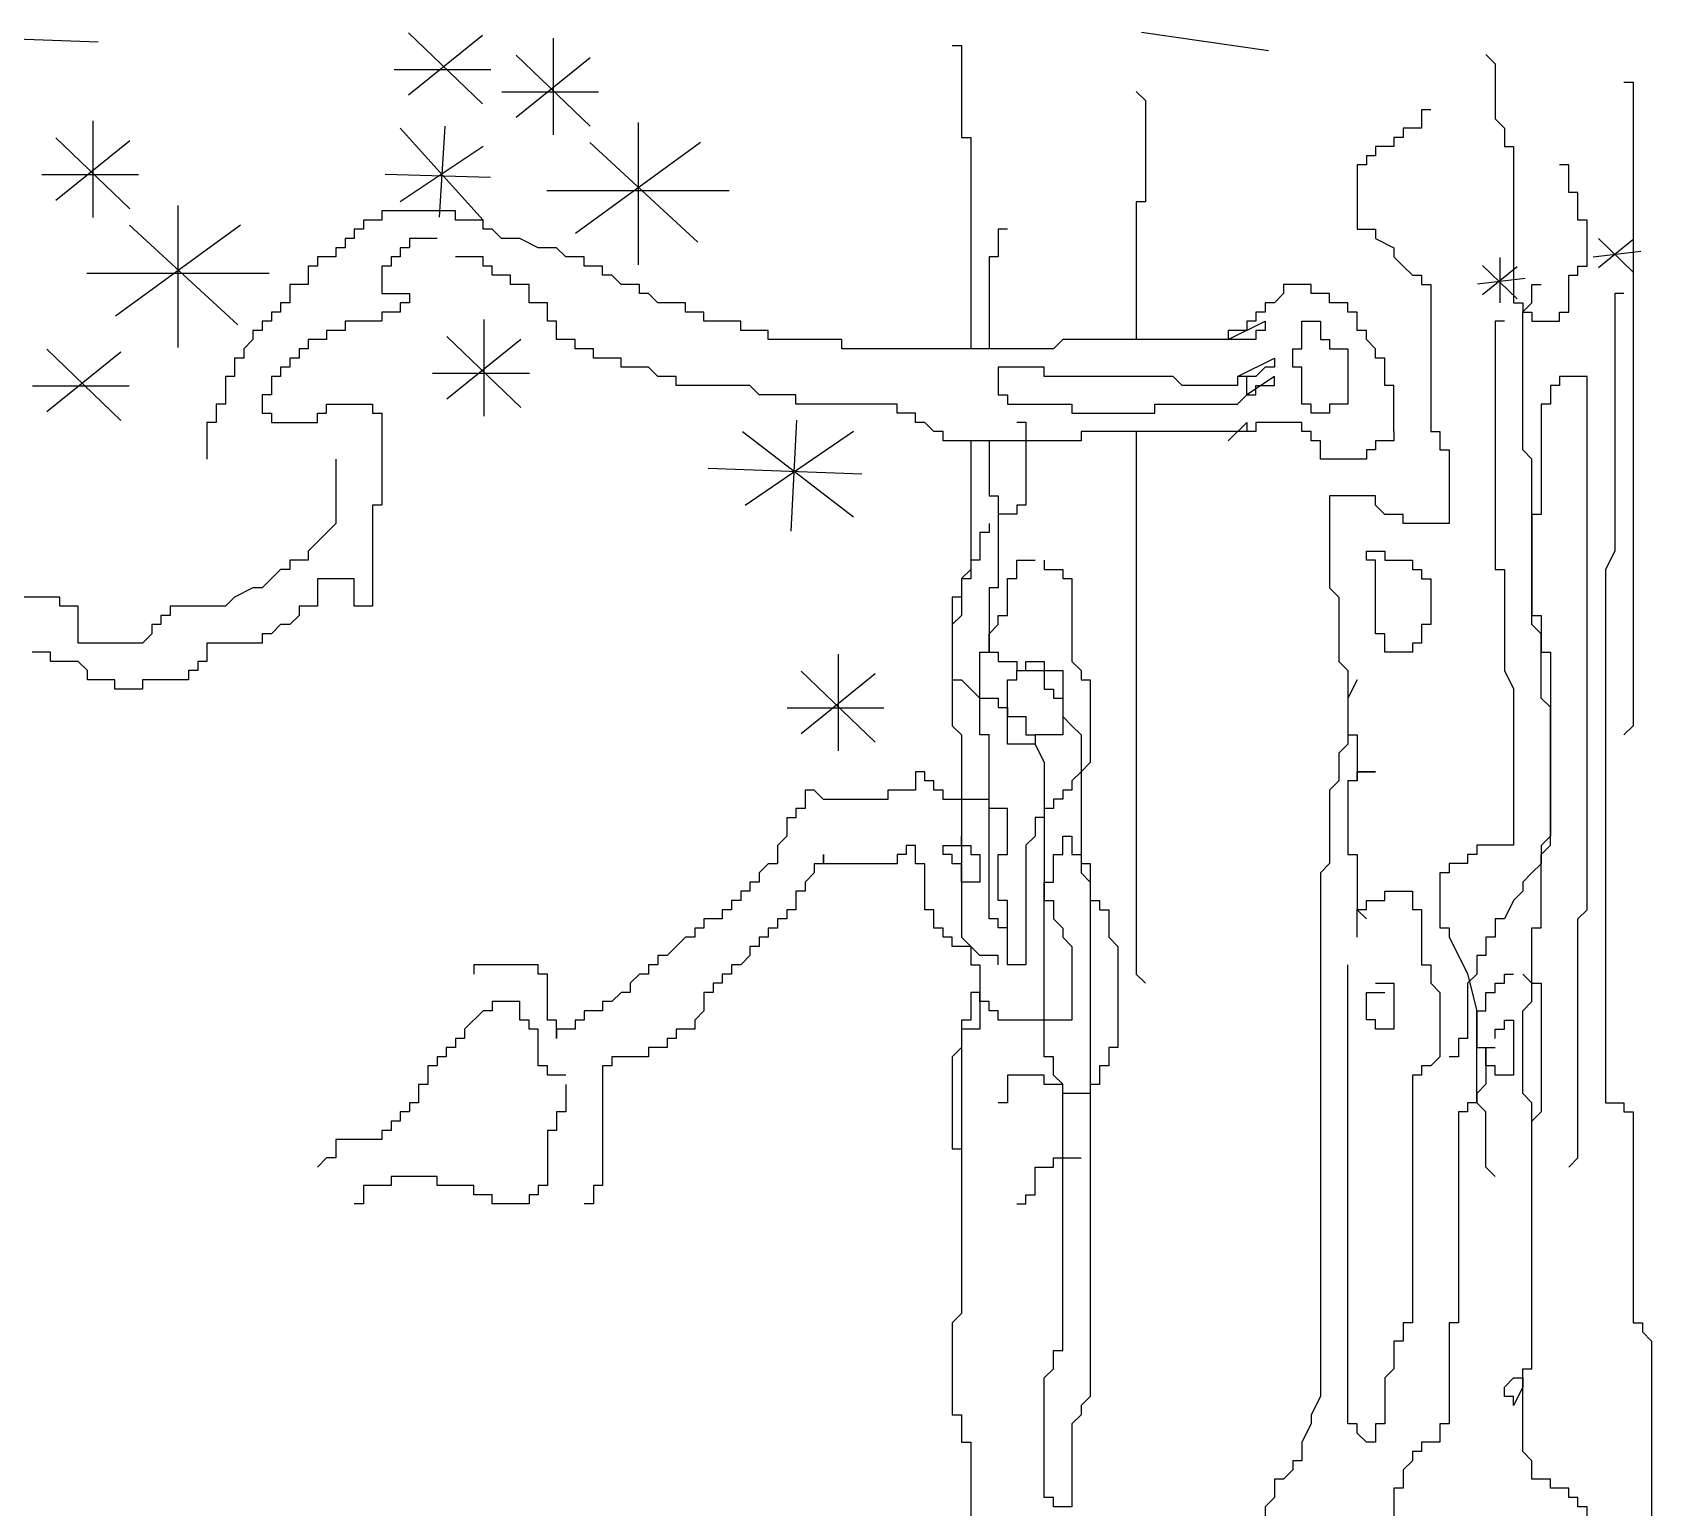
# Model space of a CAD drawing. Header units: millimetres. Extents: x 21129 to 2803301, y -510327 to 166837.
# Drawn here: x 317973 to 319543, y -122884 to -121454 of the extents above; entities that cross this region are included whole.
import ezdxf

# ---------------------------------------------------------------- set-up
doc = ezdxf.new("R2010")
doc.units = ezdxf.units.MM
doc.layers.add('....13_TNT_F_TREE', color=76, linetype='Continuous', transparency=0.5)

# ---------------------------------------------------------------- blocks, each defined once
blk = doc.blocks.new('md-cay12')
for p, q in [((-400.47, 3521.97), (-474.91, 3524.72)), ((-250.15, 3526.51), (-214.31, 3492.07)), ((-214.31, 3525.13), (-250.15, 3496.21)), ((-180.09, 3523.93), (-180.09, 3477.09)), ((166.58, 3517.77), (105.11, 3526.68)), ((-198.01, 3515.66), (-162.17, 3481.22)), ((13.38, 3520.36), (17.83, 3520.36)), ((17.83, 3520.36), (17.83, 3475.8)), ((271.97, 3515.9), (276.43, 3511.44)), ((-210.18, 3508.6), (-257.05, 3508.6)), ((-162.17, 3514.29), (-198.01, 3485.36)), ((276.43, 3511.44), (276.43, 3484.71)), ((338.85, 3502.53), (343.31, 3502.53)), ((343.31, 3502.53), (343.31, 3190.64)), ((-158.03, 3497.75), (-204.9, 3497.75)), ((102.55, 3498.08), (107.01, 3493.62)), ((107.01, 3493.62), (107.01, 3444.61)), ((-403.02, 3483.83), (-403.02, 3436.99)), ((245.22, 3489.17), (240.76, 3489.17)), ((240.76, 3489.17), (240.76, 3480.26)), ((276.43, 3484.71), (280.89, 3480.26)), ((-254.14, 3480.26), (-214.01, 3435.7)), ((-232.47, 3481.22), (-235.23, 3437.14)), ((-138.9, 3482.95), (-138.9, 3414.07)), ((240.76, 3480.26), (231.85, 3480.26)), ((231.85, 3480.26), (231.85, 3475.8)), ((280.89, 3480.26), (280.89, 3471.34)), ((-420.94, 3475.56), (-385.09, 3441.12)), ((-385.09, 3474.19), (-420.94, 3445.26)), ((-214.01, 3471.34), (-254.14, 3444.61)), ((-108.58, 3473.3), (-169.23, 3429.22)), ((-162.34, 3473.3), (-109.96, 3425.09)), ((17.83, 3475.8), (22.29, 3475.8)), ((22.29, 3475.8), (22.29, 3373.32)), ((218.47, 3471.34), (218.47, 3466.89)), ((227.39, 3471.34), (218.47, 3471.34)), ((227.39, 3475.8), (227.39, 3471.34)), ((231.85, 3475.8), (227.39, 3475.8)), ((280.89, 3471.34), (285.35, 3471.34)), ((285.35, 3471.34), (285.35, 3395.6)), ((214.01, 3462.43), (209.55, 3462.43)), ((209.55, 3462.43), (209.55, 3431.24)), ((218.47, 3466.89), (214.01, 3466.89)), ((214.01, 3466.89), (214.01, 3462.43)), ((312.1, 3462.43), (307.64, 3462.43)), ((312.1, 3449.07), (312.1, 3462.43)), ((-380.96, 3457.65), (-427.83, 3457.65)), ((-210.41, 3456.43), (-261.42, 3457.81)), ((-94.79, 3449.88), (-183.02, 3449.88)), ((102.55, 3444.61), (102.55, 3377.78)), ((107.01, 3444.61), (102.55, 3444.61)), ((316.56, 3449.07), (312.1, 3449.07)), ((316.56, 3435.7), (316.56, 3449.07)), ((-361.83, 3442.85), (-361.83, 3373.97)), ((-263.06, 3440.16), (-263.06, 3435.7)), ((-227.39, 3440.16), (-263.06, 3440.16)), ((-227.39, 3435.7), (-227.39, 3440.16)), ((-331.51, 3433.2), (-392.16, 3389.12)), ((-385.27, 3433.2), (-332.88, 3384.99)), ((-276.43, 3431.24), (-276.43, 3426.79)), ((-271.97, 3431.24), (-276.43, 3431.24)), ((-271.97, 3435.7), (-271.97, 3431.24)), ((-263.06, 3435.7), (-271.97, 3435.7)), ((-214.01, 3435.7), (-227.39, 3435.7)), ((-214.01, 3431.24), (-214.01, 3435.7)), ((-209.55, 3431.24), (-214.01, 3431.24)), ((-205.09, 3426.79), (-209.55, 3431.24)), ((35.67, 3431.24), (35.67, 3417.88)), ((40.13, 3431.24), (35.67, 3431.24)), ((209.55, 3431.24), (218.47, 3431.24)), ((218.47, 3431.24), (218.47, 3426.79)), ((321.02, 3435.7), (316.56, 3435.7)), ((321.02, 3413.42), (321.02, 3435.7)), ((-285.35, 3422.33), (-285.35, 3417.88)), ((-280.89, 3422.33), (-285.35, 3422.33)), ((-280.89, 3426.79), (-280.89, 3422.33)), ((-276.43, 3426.79), (-280.89, 3426.79)), ((-254.14, 3422.33), (-254.14, 3417.88)), ((-249.68, 3422.33), (-254.14, 3422.33)), ((-249.68, 3426.79), (-249.68, 3422.33)), ((-236.3, 3426.79), (-249.68, 3426.79)), ((-196.18, 3426.79), (-205.09, 3426.79)), ((-187.26, 3422.33), (-196.18, 3426.79)), ((-178.34, 3422.33), (-187.26, 3422.33)), ((-173.88, 3417.88), (-178.34, 3422.33)), ((218.47, 3426.79), (227.39, 3422.33)), ((227.39, 3422.33), (227.39, 3417.88)), ((326.42, 3426.81), (343.21, 3410.68)), ((343.21, 3426.17), (326.42, 3412.62)), ((-298.72, 3413.42), (-298.72, 3404.51)), ((-294.27, 3413.42), (-298.72, 3413.42)), ((-294.27, 3417.88), (-294.27, 3413.42)), ((-285.35, 3417.88), (-294.27, 3417.88)), ((-263.06, 3413.42), (-263.06, 3400.06)), ((-258.6, 3413.42), (-263.06, 3413.42)), ((-258.6, 3417.88), (-258.6, 3413.42)), ((-254.14, 3417.88), (-258.6, 3417.88)), ((-214.01, 3417.88), (-227.39, 3417.88)), ((-214.01, 3413.42), (-214.01, 3417.88)), ((-209.55, 3413.42), (-214.01, 3413.42)), ((-209.55, 3408.97), (-209.55, 3413.42)), ((-164.97, 3417.88), (-173.88, 3417.88)), ((-164.97, 3413.42), (-164.97, 3417.88)), ((-156.05, 3413.42), (-164.97, 3413.42)), ((-156.05, 3408.97), (-156.05, 3413.42)), ((31.21, 3417.88), (31.21, 3373.32)), ((35.67, 3417.88), (31.21, 3417.88)), ((227.39, 3417.88), (231.85, 3413.42)), ((231.85, 3413.42), (236.3, 3408.97)), ((270.36, 3413.7), (287.15, 3397.57)), ((287.15, 3413.06), (270.36, 3399.51)), ((278.76, 3417.57), (278.76, 3395.63)), ((316.56, 3408.97), (316.56, 3413.42)), ((316.56, 3413.42), (321.02, 3413.42)), ((346.99, 3420.53), (323.97, 3417.8)), ((-317.72, 3409.78), (-405.94, 3409.78)), ((-200.64, 3408.97), (-209.55, 3408.97)), ((-200.64, 3404.51), (-200.64, 3408.97)), ((-151.59, 3408.97), (-156.05, 3408.97)), ((-147.13, 3404.51), (-151.59, 3408.97)), ((236.3, 3408.97), (240.76, 3408.97)), ((240.76, 3408.97), (240.76, 3404.51)), ((290.93, 3407.42), (267.91, 3404.69)), ((312.1, 3391.14), (312.1, 3408.97)), ((312.1, 3408.97), (316.56, 3408.97)), ((-307.64, 3404.51), (-307.64, 3395.6)), ((-298.72, 3404.51), (-307.64, 3404.51)), ((-263.06, 3400.06), (-249.68, 3400.06)), ((-249.68, 3400.06), (-249.68, 3395.6)), ((-191.72, 3404.51), (-200.64, 3404.51)), ((-191.72, 3395.6), (-191.72, 3404.51)), ((-138.22, 3404.51), (-147.13, 3404.51)), ((-138.22, 3400.06), (-138.22, 3404.51)), ((-133.76, 3400.06), (-138.22, 3400.06)), ((-129.3, 3395.6), (-133.76, 3400.06)), ((173.88, 3400.06), (169.43, 3395.6)), ((173.88, 3404.51), (173.88, 3400.06)), ((187.26, 3404.51), (173.88, 3404.51)), ((187.26, 3400.06), (187.26, 3404.51)), ((196.18, 3400.06), (187.26, 3400.06)), ((196.18, 3395.6), (196.18, 3400.06)), ((240.76, 3404.51), (245.22, 3404.51)), ((245.22, 3404.51), (245.22, 3333.22)), ((294.27, 3404.56), (298.72, 3404.56)), ((294.27, 3395.65), (294.27, 3404.56)), ((338.85, 3400.1), (334.39, 3400.1)), ((334.39, 3400.1), (334.39, 3275.35)), ((-316.56, 3391.14), (-316.56, 3386.69)), ((-312.1, 3391.14), (-316.56, 3391.14)), ((-312.1, 3395.6), (-312.1, 3391.14)), ((-307.64, 3395.6), (-312.1, 3395.6)), ((-263.06, 3391.14), (-263.06, 3386.69)), ((-254.14, 3391.14), (-263.06, 3391.14)), ((-254.14, 3395.6), (-254.14, 3391.14)), ((-249.68, 3395.6), (-254.14, 3395.6)), ((-182.8, 3395.6), (-191.72, 3395.6)), ((-182.8, 3386.69), (-182.8, 3395.6)), ((-115.92, 3395.6), (-129.3, 3395.6)), ((-115.92, 3391.14), (-115.92, 3395.6)), ((-107.01, 3391.14), (-115.92, 3391.14)), ((-107.01, 3386.69), (-107.01, 3391.14)), ((160.51, 3391.14), (160.51, 3386.69)), ((164.97, 3391.14), (160.51, 3391.14)), ((164.97, 3395.6), (164.97, 3391.14)), ((169.43, 3395.6), (164.97, 3395.6)), ((205.09, 3395.6), (196.18, 3395.6)), ((205.09, 3391.14), (205.09, 3395.6)), ((209.55, 3391.14), (205.09, 3391.14)), ((209.55, 3382.23), (209.55, 3391.14)), ((285.35, 3395.6), (289.81, 3395.6)), ((289.81, 3391.19), (294.27, 3395.65)), ((289.81, 3395.6), (289.81, 3391.14)), ((289.81, 3324.36), (289.81, 3391.19)), ((289.81, 3391.14), (294.27, 3391.14)), ((294.27, 3391.14), (294.27, 3386.69)), ((307.64, 3386.69), (307.64, 3391.14)), ((307.64, 3391.14), (312.1, 3391.14)), ((-325.48, 3382.23), (-325.48, 3377.78)), ((-321.02, 3382.23), (-325.48, 3382.23)), ((-316.56, 3386.69), (-321.02, 3386.69)), ((-321.02, 3386.69), (-321.02, 3382.23)), ((-289.81, 3382.23), (-289.81, 3377.78)), ((-280.89, 3382.23), (-289.81, 3382.23)), ((-280.89, 3386.69), (-280.89, 3382.23)), ((-263.06, 3386.69), (-280.89, 3386.69)), ((-213.62, 3387.55), (-213.62, 3340.71)), ((-178.34, 3386.69), (-182.8, 3386.69)), ((-178.34, 3377.78), (-178.34, 3386.69)), ((-89.17, 3386.69), (-107.01, 3386.69)), ((-89.17, 3382.23), (-89.17, 3386.69)), ((-75.8, 3382.23), (-89.17, 3382.23)), ((-75.8, 3377.78), (-75.8, 3382.23)), ((147.13, 3377.78), (164.97, 3386.69)), ((147.13, 3382.23), (147.13, 3377.78)), ((156.05, 3382.23), (147.13, 3382.23)), ((156.05, 3386.69), (156.05, 3382.23)), ((160.51, 3386.69), (156.05, 3386.69)), ((160.51, 3382.23), (160.51, 3377.78)), ((164.97, 3382.23), (160.51, 3382.23)), ((164.97, 3386.69), (164.97, 3382.23)), ((182.8, 3377.78), (182.8, 3386.69)), ((182.8, 3386.69), (191.72, 3386.69)), ((191.72, 3386.69), (191.72, 3377.78)), ((214.01, 3382.23), (209.55, 3382.23)), ((214.01, 3377.78), (214.01, 3382.23)), ((280.89, 3386.74), (276.43, 3386.74)), ((276.43, 3386.74), (276.43, 3266.44)), ((294.27, 3386.69), (307.64, 3386.69)), ((-325.48, 3377.78), (-329.93, 3373.32)), ((-298.72, 3377.78), (-298.72, 3373.32)), ((-289.81, 3377.78), (-298.72, 3377.78)), ((-231.54, 3379.28), (-195.7, 3344.85)), ((-195.7, 3377.91), (-231.54, 3348.98)), ((-169.43, 3377.78), (-178.34, 3377.78)), ((-169.43, 3373.32), (-169.43, 3377.78)), ((-40.13, 3377.78), (-75.8, 3377.78)), ((-40.13, 3373.32), (-40.13, 3377.78)), ((66.88, 3377.78), (62.42, 3373.32)), ((160.51, 3377.78), (66.88, 3377.78)), ((182.8, 3373.32), (182.8, 3377.78)), ((191.72, 3377.78), (196.18, 3377.78)), ((196.18, 3377.78), (196.18, 3373.32)), ((218.47, 3373.32), (214.01, 3377.78)), ((-425.39, 3373.09), (-389.55, 3338.65)), ((-389.55, 3371.71), (-425.39, 3342.78)), ((-334.39, 3368.87), (-334.39, 3359.96)), ((-329.93, 3368.87), (-334.39, 3368.87)), ((-329.93, 3373.32), (-329.93, 3368.87)), ((-307.64, 3368.87), (-307.64, 3364.41)), ((-303.18, 3368.87), (-307.64, 3368.87)), ((-303.18, 3373.32), (-303.18, 3368.87)), ((-298.72, 3373.32), (-303.18, 3373.32)), ((-160.51, 3373.32), (-169.43, 3373.32)), ((-160.51, 3368.87), (-160.51, 3373.32)), ((-147.13, 3368.87), (-160.51, 3368.87)), ((-147.13, 3364.41), (-147.13, 3368.87)), ((62.42, 3373.32), (-40.13, 3373.32)), ((151.59, 3359.96), (169.43, 3368.87)), ((169.43, 3368.87), (169.43, 3364.41)), ((178.34, 3373.32), (182.8, 3373.32)), ((178.34, 3364.41), (178.34, 3373.32)), ((196.18, 3373.32), (205.09, 3373.32)), ((205.09, 3373.32), (205.09, 3346.59)), ((218.47, 3368.87), (218.47, 3373.32)), ((222.93, 3368.87), (218.47, 3368.87)), ((222.93, 3355.5), (222.93, 3368.87)), ((-334.39, 3359.96), (-338.85, 3359.96)), ((-338.85, 3359.96), (-338.85, 3346.59)), ((-316.56, 3359.96), (-316.56, 3351.04)), ((-312.1, 3359.96), (-316.56, 3359.96)), ((-312.1, 3364.41), (-312.1, 3359.96)), ((-307.64, 3364.41), (-312.1, 3364.41)), ((-191.57, 3361.38), (-238.44, 3361.38)), ((-133.76, 3364.41), (-147.13, 3364.41)), ((-129.3, 3359.96), (-133.76, 3364.41)), ((-120.38, 3359.96), (-129.3, 3359.96)), ((-120.38, 3355.5), (-120.38, 3359.96)), ((35.67, 3364.41), (35.67, 3351.04)), ((57.96, 3364.41), (35.67, 3364.41)), ((57.96, 3359.96), (57.96, 3364.41)), ((120.38, 3359.96), (57.96, 3359.96)), ((124.84, 3355.5), (120.38, 3359.96)), ((151.59, 3359.96), (151.59, 3355.5)), ((160.51, 3359.96), (151.59, 3359.96)), ((156.05, 3351.04), (156.05, 3359.96)), ((169.43, 3359.96), (156.05, 3351.04)), ((164.97, 3364.41), (160.51, 3359.96)), ((169.43, 3364.41), (164.97, 3364.41)), ((169.43, 3355.5), (169.43, 3359.96)), ((182.8, 3364.41), (178.34, 3364.41)), ((182.8, 3346.59), (182.8, 3364.41)), ((307.64, 3359.96), (307.64, 3355.5)), ((321.02, 3359.96), (307.64, 3359.96)), ((321.02, 3101.53), (321.02, 3359.96)), ((-385.42, 3355.18), (-432.29, 3355.18)), ((-316.56, 3351.04), (-321.02, 3351.04)), ((-321.02, 3351.04), (-321.02, 3342.13)), ((-84.71, 3355.5), (-120.38, 3355.5)), ((-80.25, 3351.04), (-84.71, 3355.5)), ((-62.42, 3351.04), (-80.25, 3351.04)), ((-62.42, 3346.59), (-62.42, 3351.04)), ((35.67, 3351.04), (40.13, 3351.04)), ((40.13, 3351.04), (40.13, 3346.59)), ((151.59, 3355.5), (124.84, 3355.5)), ((151.59, 3346.59), (156.05, 3351.04)), ((156.05, 3351.04), (160.51, 3351.04)), ((160.51, 3351.04), (160.51, 3355.5)), ((160.51, 3355.5), (169.43, 3355.5)), ((227.39, 3355.5), (222.93, 3355.5)), ((227.39, 3333.22), (227.39, 3355.5)), ((307.64, 3355.5), (303.18, 3355.5)), ((303.18, 3355.5), (303.18, 3346.59)), ((-343.31, 3346.59), (-343.31, 3337.68)), ((-338.85, 3346.59), (-343.31, 3346.59)), ((-289.81, 3342.13), (-289.81, 3346.59)), ((-289.81, 3346.59), (-267.51, 3346.59)), ((-267.51, 3346.59), (-267.51, 3342.13)), ((-13.38, 3346.59), (-62.42, 3346.59)), ((-13.38, 3342.13), (-13.38, 3346.59)), ((40.13, 3346.59), (71.34, 3346.59)), ((71.34, 3346.59), (71.34, 3342.13)), ((111.46, 3342.13), (111.46, 3346.59)), ((111.46, 3346.59), (151.59, 3346.59)), ((187.26, 3346.59), (182.8, 3346.59)), ((187.26, 3342.13), (187.26, 3346.59)), ((205.09, 3346.59), (196.18, 3346.59)), ((196.18, 3346.59), (196.18, 3342.13)), ((303.18, 3346.59), (298.72, 3346.59)), ((298.72, 3346.59), (298.72, 3293.12)), ((-343.31, 3337.68), (-347.77, 3337.68)), ((-347.77, 3337.68), (-347.77, 3319.86)), ((-321.02, 3342.13), (-316.56, 3342.13)), ((-316.56, 3342.13), (-316.56, 3337.68)), ((-316.56, 3337.68), (-294.27, 3337.68)), ((-294.27, 3337.68), (-294.27, 3342.13)), ((-294.27, 3342.13), (-289.81, 3342.13)), ((-267.51, 3342.13), (-263.06, 3342.13)), ((-263.06, 3342.13), (-263.06, 3297.58)), ((-62.12, 3338.73), (-64.88, 3285.01)), ((-4.46, 3342.13), (-13.38, 3342.13)), ((-4.46, 3337.68), (-4.46, 3342.13)), ((0, 3337.68), (-4.46, 3337.68)), ((4.46, 3333.22), (0, 3337.68)), ((44.59, 3337.72), (49.04, 3337.72)), ((49.04, 3337.72), (49.04, 3297.62)), ((71.34, 3342.13), (111.46, 3342.13)), ((147.13, 3328.77), (156.05, 3337.68)), ((156.05, 3337.68), (156.05, 3333.22)), ((160.51, 3337.68), (160.51, 3333.22)), ((182.8, 3337.68), (160.51, 3337.68)), ((182.8, 3333.22), (182.8, 3337.68)), ((196.18, 3342.13), (187.26, 3342.13)), ((-88.31, 3333.22), (-34.55, 3291.9)), ((-34.55, 3333.22), (-86.93, 3297.41)), ((8.92, 3333.22), (4.46, 3333.22)), ((8.92, 3328.77), (8.92, 3333.22)), ((75.8, 3328.77), (8.92, 3328.77)), ((22.29, 3328.77), (22.29, 3261.93)), ((31.21, 3328.77), (31.21, 3302.03)), ((156.05, 3333.22), (75.8, 3333.22)), ((75.8, 3333.22), (75.8, 3328.77)), ((102.55, 3333.22), (102.55, 3070.34)), ((151.59, 3333.22), (147.13, 3328.77)), ((160.51, 3333.22), (151.59, 3333.22)), ((187.26, 3333.22), (182.8, 3333.22)), ((187.26, 3328.77), (187.26, 3333.22)), ((191.72, 3328.77), (187.26, 3328.77)), ((191.72, 3319.86), (191.72, 3328.77)), ((218.47, 3328.77), (218.47, 3324.31)), ((227.39, 3328.77), (218.47, 3328.77)), ((227.39, 3333.22), (227.39, 3328.77)), ((245.22, 3333.22), (249.68, 3333.22)), ((249.68, 3333.22), (249.68, 3324.31)), ((-285.35, 3319.86), (-285.35, 3288.67)), ((214.01, 3319.86), (191.72, 3319.86)), ((214.01, 3324.31), (214.01, 3319.86)), ((218.47, 3324.31), (214.01, 3324.31)), ((249.68, 3324.31), (254.14, 3324.31)), ((254.14, 3324.31), (254.14, 3288.67)), ((294.27, 3319.9), (289.81, 3324.36)), ((294.27, 3239.7), (294.27, 3319.9)), ((-30.41, 3312.56), (-104.85, 3315.31)), ((-263.06, 3297.58), (-267.51, 3297.58)), ((-267.51, 3297.58), (-267.51, 3248.57)), ((31.21, 3302.03), (35.67, 3302.03)), ((35.67, 3302.03), (35.67, 3257.48)), ((44.59, 3297.62), (44.59, 3293.17)), ((49.04, 3297.62), (44.59, 3297.62)), ((218.47, 3302.03), (196.18, 3302.03)), ((196.18, 3302.03), (196.18, 3257.48)), ((218.47, 3297.58), (218.47, 3302.03)), ((222.93, 3293.12), (218.47, 3297.58)), ((-285.35, 3288.67), (-289.81, 3284.21)), ((31.21, 3288.71), (31.21, 3284.26)), ((35.67, 3293.17), (35.67, 3288.71)), ((44.59, 3293.17), (35.67, 3293.17)), ((231.85, 3293.12), (222.93, 3293.12)), ((231.85, 3288.67), (231.85, 3293.12)), ((254.14, 3288.67), (231.85, 3288.67)), ((298.72, 3293.12), (294.27, 3293.12)), ((294.27, 3293.12), (294.27, 3244.11)), ((-289.81, 3284.21), (-298.72, 3275.3)), ((31.21, 3284.26), (26.75, 3284.26)), ((26.75, 3284.26), (26.75, 3270.89)), ((-298.72, 3275.3), (-298.72, 3270.84)), ((214.01, 3275.3), (222.93, 3275.3)), ((214.01, 3270.84), (214.01, 3275.3)), ((222.93, 3275.3), (222.93, 3270.84)), ((334.39, 3275.35), (329.93, 3266.44)), ((-312.1, 3266.39), (-321.02, 3257.48)), ((-307.64, 3266.39), (-312.1, 3266.39)), ((-307.64, 3270.84), (-307.64, 3266.39)), ((-298.72, 3270.84), (-307.64, 3270.84)), ((22.29, 3266.44), (17.83, 3261.98)), ((22.29, 3270.89), (22.29, 3266.44)), ((26.75, 3270.89), (22.29, 3270.89)), ((44.59, 3261.98), (44.59, 3270.89)), ((44.59, 3270.89), (53.5, 3270.89)), ((57.96, 3270.89), (57.96, 3266.44)), ((57.96, 3266.44), (66.88, 3266.44)), ((66.88, 3266.44), (66.88, 3261.98)), ((218.47, 3270.84), (214.01, 3270.84)), ((218.47, 3235.2), (218.47, 3270.84)), ((222.93, 3270.84), (236.3, 3270.84)), ((236.3, 3270.84), (236.3, 3266.39)), ((236.3, 3266.39), (240.76, 3266.39)), ((240.76, 3266.39), (240.76, 3261.93)), ((276.43, 3266.44), (280.89, 3266.44)), ((280.89, 3266.44), (280.89, 3217.42)), ((329.93, 3266.44), (329.93, 3008.01)), ((-325.48, 3257.48), (-334.39, 3253.02)), ((-321.02, 3257.48), (-325.48, 3257.48)), ((-294.27, 3261.93), (-294.27, 3248.57)), ((-276.43, 3261.93), (-294.27, 3261.93)), ((-276.43, 3248.57), (-276.43, 3261.93)), ((17.83, 3261.98), (17.83, 3244.16)), ((17.83, 3261.93), (17.83, 3253.02)), ((22.29, 3261.93), (17.83, 3261.93)), ((31.21, 3257.48), (31.21, 3226.29)), ((35.67, 3257.48), (31.21, 3257.48)), ((40.13, 3261.98), (44.59, 3261.98)), ((40.13, 3244.16), (40.13, 3261.98)), ((66.88, 3261.98), (71.34, 3261.98)), ((71.34, 3261.98), (71.34, 3221.88)), ((196.18, 3257.48), (200.64, 3253.02)), ((240.76, 3261.93), (245.22, 3261.93)), ((245.22, 3261.93), (245.22, 3239.66)), ((-419.1, 3253.02), (-499.36, 3253.02)), ((-419.1, 3248.57), (-419.1, 3253.02)), ((-410.19, 3248.57), (-419.1, 3248.57)), ((-410.19, 3230.74), (-410.19, 3248.57)), ((-365.6, 3248.57), (-365.6, 3244.11)), ((-338.85, 3248.57), (-365.6, 3248.57)), ((-334.39, 3253.02), (-338.85, 3248.57)), ((-303.18, 3248.57), (-303.18, 3244.11)), ((-294.27, 3248.57), (-303.18, 3248.57)), ((-267.51, 3248.57), (-276.43, 3248.57)), ((13.38, 3253.02), (13.38, 3212.92)), ((17.83, 3253.02), (13.38, 3253.02)), ((200.64, 3253.02), (200.64, 3221.83)), ((-370.06, 3244.11), (-370.06, 3239.66)), ((-365.6, 3244.11), (-370.06, 3244.11)), ((-303.18, 3244.11), (-307.64, 3239.66)), ((17.83, 3244.16), (13.38, 3239.7)), ((35.67, 3239.7), (35.67, 3244.16)), ((35.67, 3244.16), (40.13, 3244.16)), ((294.27, 3244.11), (298.72, 3244.11)), ((298.72, 3244.11), (298.72, 3226.29)), ((-374.52, 3235.2), (-378.98, 3230.74)), ((-374.52, 3239.66), (-374.52, 3235.2)), ((-370.06, 3239.66), (-374.52, 3239.66)), ((-316.56, 3235.2), (-321.02, 3235.2)), ((-321.02, 3235.2), (-321.02, 3230.74)), ((-312.1, 3239.66), (-316.56, 3235.2)), ((-307.64, 3239.66), (-312.1, 3239.66)), ((13.38, 3239.7), (13.38, 3190.69)), ((31.21, 3235.25), (35.67, 3239.7)), ((31.21, 3226.34), (31.21, 3235.25)), ((222.93, 3235.2), (218.47, 3235.2)), ((222.93, 3226.29), (222.93, 3235.2)), ((245.22, 3239.66), (240.76, 3239.66)), ((240.76, 3239.66), (240.76, 3230.74)), ((298.72, 3235.25), (294.27, 3239.7)), ((298.72, 3204.06), (298.72, 3235.25)), ((-423.56, 3226.29), (-432.48, 3226.29)), ((-423.56, 3221.83), (-423.56, 3226.29)), ((-378.98, 3230.74), (-410.19, 3230.74)), ((-347.77, 3230.74), (-347.77, 3221.83)), ((-321.02, 3230.74), (-347.77, 3230.74)), ((-41.87, 3225.41), (-41.87, 3178.57)), ((26.75, 3186.24), (26.75, 3226.34)), ((26.75, 3226.34), (31.21, 3226.34)), ((31.21, 3226.29), (35.67, 3226.29)), ((35.67, 3226.29), (35.67, 3221.83)), ((236.3, 3226.29), (222.93, 3226.29)), ((240.76, 3230.74), (236.3, 3230.74)), ((236.3, 3230.74), (236.3, 3226.29)), ((298.72, 3226.29), (303.18, 3226.29)), ((303.18, 3226.29), (303.18, 3137.18)), ((-410.19, 3221.83), (-423.56, 3221.83)), ((-405.73, 3217.38), (-410.19, 3221.83)), ((-405.73, 3212.92), (-405.73, 3217.38)), ((-352.23, 3217.38), (-356.69, 3217.38)), ((-356.69, 3217.38), (-356.69, 3212.92)), ((-352.23, 3221.83), (-352.23, 3217.38)), ((-347.77, 3221.83), (-352.23, 3221.83)), ((-59.79, 3217.14), (-23.95, 3182.7)), ((35.67, 3221.83), (44.59, 3221.83)), ((44.59, 3221.83), (44.59, 3217.38)), ((44.59, 3212.97), (44.59, 3217.42)), ((44.59, 3217.38), (57.96, 3217.38)), ((49.04, 3217.42), (49.04, 3221.88)), ((49.04, 3221.88), (57.96, 3221.88)), ((57.96, 3221.88), (57.96, 3217.42)), ((57.96, 3217.42), (66.88, 3217.42)), ((57.96, 3217.38), (57.96, 3208.47)), ((66.88, 3217.42), (66.88, 3186.24)), ((71.34, 3221.88), (75.8, 3217.42)), ((75.8, 3217.42), (75.8, 3212.97)), ((200.64, 3221.83), (205.09, 3217.38)), ((205.09, 3217.38), (205.09, 3186.19)), ((280.89, 3217.42), (285.35, 3208.51)), ((-392.35, 3212.92), (-405.73, 3212.92)), ((-392.35, 3208.47), (-392.35, 3212.92)), ((-356.69, 3212.92), (-378.98, 3212.92)), ((-378.98, 3212.92), (-378.98, 3208.47)), ((-23.95, 3215.76), (-59.79, 3186.83)), ((13.38, 3212.92), (17.83, 3212.92)), ((17.83, 3212.92), (22.29, 3208.47)), ((40.13, 3212.97), (44.59, 3212.97)), ((40.13, 3181.78), (40.13, 3212.97)), ((75.8, 3212.97), (80.25, 3212.97)), ((80.25, 3212.97), (80.25, 3172.87)), ((209.55, 3212.97), (205.09, 3204.06)), ((-378.98, 3208.47), (-392.35, 3208.47)), ((22.29, 3208.47), (26.75, 3204.01)), ((26.75, 3204.01), (35.67, 3204.01)), ((35.67, 3204.01), (35.67, 3199.56)), ((57.96, 3208.47), (62.42, 3208.47)), ((62.42, 3208.47), (62.42, 3204.01)), ((62.42, 3204.01), (66.88, 3204.01)), ((66.88, 3204.01), (66.88, 3195.1)), ((205.09, 3204.06), (205.09, 3181.78)), ((285.35, 3208.51), (285.35, 3132.77)), ((303.18, 3199.6), (298.72, 3204.06)), ((-19.82, 3199.23), (-66.68, 3199.23)), ((35.67, 3199.56), (40.13, 3199.56)), ((40.13, 3199.56), (40.13, 3195.1)), ((40.13, 3195.1), (49.04, 3195.1)), ((49.04, 3195.1), (49.04, 3186.19)), ((66.88, 3195.1), (71.34, 3190.64)), ((303.18, 3132.77), (303.18, 3199.6)), ((13.38, 3190.69), (17.83, 3186.24)), ((17.83, 3186.24), (17.83, 3088.21)), ((31.21, 3186.24), (26.75, 3186.24)), ((31.21, 3097.12), (31.21, 3186.24)), ((49.04, 3186.19), (53.5, 3186.19)), ((53.5, 3186.24), (53.5, 3181.78)), ((66.88, 3186.24), (53.5, 3186.24)), ((53.5, 3186.19), (53.5, 3181.73)), ((71.34, 3190.64), (75.8, 3186.19)), ((75.8, 3186.19), (75.8, 3119.36)), ((205.09, 3186.19), (209.55, 3186.19)), ((209.55, 3186.19), (209.55, 3163.91)), ((343.31, 3190.64), (338.85, 3186.19)), ((53.5, 3181.78), (40.13, 3181.78)), ((53.5, 3181.73), (57.96, 3172.82)), ((205.09, 3181.78), (200.64, 3177.32)), ((57.96, 3172.82), (57.96, 3105.99)), ((80.25, 3172.87), (75.8, 3168.41)), ((200.64, 3177.32), (200.64, 3163.96)), ((-4.46, 3168.37), (-4.46, 3159.46)), ((0, 3168.37), (-4.46, 3168.37)), ((0, 3163.91), (0, 3168.37)), ((4.46, 3163.91), (0, 3163.91)), ((4.46, 3159.46), (4.46, 3163.91)), ((75.8, 3168.41), (71.34, 3163.96)), ((71.34, 3163.96), (71.34, 3159.5)), ((200.64, 3163.96), (196.18, 3159.5)), ((209.55, 3163.91), (205.09, 3163.91)), ((205.09, 3163.91), (205.09, 3128.27)), ((209.55, 3168.37), (209.55, 3163.91)), ((218.47, 3168.37), (209.55, 3168.37)), ((209.55, 3168.37), (218.47, 3168.37)), ((209.55, 3163.91), (209.55, 3168.37)), ((-57.96, 3159.46), (-57.96, 3150.54)), ((-53.5, 3159.46), (-57.96, 3159.46)), ((-49.04, 3155), (-53.5, 3159.46)), ((-17.83, 3155), (-49.04, 3155)), ((-17.83, 3159.46), (-17.83, 3155)), ((-4.46, 3159.46), (-17.83, 3159.46)), ((8.92, 3159.46), (4.46, 3159.46)), ((8.92, 3155), (8.92, 3159.46)), ((31.21, 3155), (8.92, 3155)), ((31.21, 3150.54), (31.21, 3155)), ((62.42, 3155.05), (62.42, 3150.59)), ((66.88, 3155.05), (62.42, 3155.05)), ((66.88, 3159.5), (66.88, 3155.05)), ((71.34, 3159.5), (66.88, 3159.5)), ((196.18, 3159.5), (196.18, 3123.86)), ((-62.42, 3150.54), (-62.42, 3146.09)), ((-57.96, 3150.54), (-62.42, 3150.54)), ((40.13, 3150.54), (31.21, 3150.54)), ((40.13, 3128.27), (40.13, 3150.54)), ((57.96, 3150.59), (57.96, 3146.14)), ((62.42, 3150.59), (57.96, 3150.59)), ((-62.42, 3146.09), (-66.88, 3146.09)), ((-66.88, 3146.09), (-66.88, 3137.18)), ((57.96, 3146.14), (53.5, 3146.14)), ((53.5, 3146.14), (53.5, 3137.22)), ((-66.88, 3137.18), (-71.34, 3132.72)), ((-71.34, 3132.72), (-71.34, 3123.81)), ((-8.92, 3132.72), (-8.92, 3128.27)), ((-4.46, 3132.72), (-8.92, 3132.72)), ((-4.46, 3123.81), (-4.46, 3132.72)), ((8.92, 3132.72), (17.83, 3132.72)), ((8.92, 3128.27), (8.92, 3132.72)), ((17.83, 3132.72), (17.83, 3137.18)), ((17.83, 3137.18), (17.83, 3132.72)), ((17.83, 3132.72), (22.29, 3132.72)), ((22.29, 3132.72), (22.29, 3128.27)), ((53.5, 3137.22), (49.04, 3132.77)), ((49.04, 3132.77), (49.04, 3074.85)), ((66.88, 3128.31), (66.88, 3137.22)), ((66.88, 3137.22), (71.34, 3137.22)), ((71.34, 3137.22), (71.34, 3128.31)), ((267.51, 3132.77), (267.51, 3128.31)), ((285.35, 3132.77), (267.51, 3132.77)), ((303.18, 3137.18), (298.72, 3132.72)), ((298.72, 3128.31), (303.18, 3132.77)), ((298.72, 3132.72), (298.72, 3123.81)), ((-75.8, 3123.81), (-80.25, 3119.36)), ((-71.34, 3123.81), (-75.8, 3123.81)), ((-49.04, 3123.81), (-53.5, 3123.81)), ((-53.5, 3123.81), (-53.5, 3119.36)), ((-49.04, 3128.27), (-49.04, 3123.81)), ((-49.04, 3123.81), (-49.04, 3128.27)), ((-13.38, 3123.81), (-49.04, 3123.81)), ((-13.38, 3128.27), (-13.38, 3123.81)), ((-8.92, 3128.27), (-13.38, 3128.27)), ((0, 3123.81), (-4.46, 3123.81)), ((0, 3101.53), (0, 3123.81)), ((13.38, 3128.27), (8.92, 3128.27)), ((13.38, 3123.81), (13.38, 3128.27)), ((17.83, 3123.81), (13.38, 3123.81)), ((17.83, 3114.9), (17.83, 3123.81)), ((22.29, 3128.27), (26.75, 3128.27)), ((26.75, 3128.27), (26.75, 3114.9)), ((35.67, 3105.99), (35.67, 3128.27)), ((35.67, 3128.27), (40.13, 3128.27)), ((62.42, 3128.31), (66.88, 3128.31)), ((62.42, 3114.95), (62.42, 3128.31)), ((71.34, 3128.31), (75.8, 3128.31)), ((75.8, 3128.31), (75.8, 3123.86)), ((75.8, 3123.86), (80.25, 3123.86)), ((80.25, 3123.86), (80.25, 2865.7)), ((196.18, 3123.86), (191.72, 3119.4)), ((205.09, 3128.27), (209.55, 3128.27)), ((209.55, 3128.27), (209.55, 3101.53)), ((254.14, 3123.86), (254.14, 3119.4)), ((263.06, 3123.86), (254.14, 3123.86)), ((263.06, 3128.31), (263.06, 3123.86)), ((267.51, 3128.31), (263.06, 3128.31)), ((298.72, 3123.81), (294.27, 3119.36)), ((298.72, 3092.67), (298.72, 3128.31)), ((-80.25, 3119.36), (-80.25, 3114.9)), ((-53.5, 3119.36), (-57.96, 3114.9)), ((57.96, 3030.29), (57.96, 3114.95)), ((57.96, 3114.95), (62.42, 3114.95)), ((75.8, 3119.36), (80.25, 3114.9)), ((191.72, 3119.4), (191.72, 2865.7)), ((249.68, 3119.4), (249.68, 3092.67)), ((254.14, 3119.4), (249.68, 3119.4)), ((294.27, 3119.36), (289.81, 3114.9)), ((-84.71, 3110.44), (-89.17, 3110.44)), ((-89.17, 3110.44), (-89.17, 3105.99)), ((-84.71, 3114.9), (-84.71, 3110.44)), ((-80.25, 3114.9), (-84.71, 3114.9)), ((-57.96, 3110.44), (-62.42, 3110.44)), ((-62.42, 3110.44), (-62.42, 3101.53)), ((-57.96, 3114.9), (-57.96, 3110.44)), ((26.75, 3114.9), (17.83, 3114.9)), ((80.25, 3114.9), (80.25, 3105.99)), ((222.93, 3106.04), (222.93, 3110.49)), ((222.93, 3110.49), (236.3, 3110.49)), ((236.3, 3110.49), (236.3, 3101.58)), ((289.81, 3110.44), (285.35, 3105.99)), ((289.81, 3114.9), (289.81, 3110.44)), ((-98.09, 3101.53), (-98.09, 3097.08)), ((-93.63, 3101.53), (-98.09, 3101.53)), ((-89.17, 3105.99), (-93.63, 3105.99)), ((-93.63, 3105.99), (-93.63, 3101.53)), ((-66.88, 3101.53), (-66.88, 3097.08)), ((-62.42, 3101.53), (-66.88, 3101.53)), ((4.46, 3101.53), (0, 3101.53)), ((4.46, 3092.62), (4.46, 3101.53)), ((40.13, 3105.99), (35.67, 3105.99)), ((40.13, 3079.26), (40.13, 3105.99)), ((57.96, 3105.99), (62.42, 3105.99)), ((62.42, 3105.99), (62.42, 3097.08)), ((80.25, 3105.99), (84.71, 3105.99)), ((84.71, 3105.99), (84.71, 3101.53)), ((84.71, 3101.53), (89.17, 3101.53)), ((89.17, 3101.53), (89.17, 3088.17)), ((209.55, 3088.21), (209.55, 3101.58)), ((209.55, 3101.58), (214.01, 3101.58)), ((209.55, 3101.53), (214.01, 3097.08)), ((214.01, 3106.04), (222.93, 3106.04)), ((214.01, 3101.58), (214.01, 3106.04)), ((236.3, 3101.58), (240.76, 3101.58)), ((240.76, 3101.58), (240.76, 3074.85)), ((285.35, 3105.99), (280.89, 3097.08)), ((316.56, 3097.08), (321.02, 3101.53)), ((-111.46, 3092.62), (-111.46, 3088.17)), ((-107.01, 3092.62), (-111.46, 3092.62)), ((-107.01, 3097.08), (-107.01, 3092.62)), ((-98.09, 3097.08), (-107.01, 3097.08)), ((-71.34, 3092.62), (-75.8, 3092.62)), ((-75.8, 3092.62), (-75.8, 3088.17)), ((-71.34, 3097.08), (-71.34, 3092.62)), ((-66.88, 3097.08), (-71.34, 3097.08)), ((8.92, 3092.62), (4.46, 3092.62)), ((8.92, 3088.17), (8.92, 3092.62)), ((35.67, 3097.12), (31.21, 3097.12)), ((35.67, 3092.67), (35.67, 3097.12)), ((40.13, 3092.67), (35.67, 3092.67)), ((40.13, 3074.85), (40.13, 3092.67)), ((62.42, 3097.08), (66.88, 3092.62)), ((66.88, 3092.62), (66.88, 3088.17)), ((249.68, 3092.67), (254.14, 3092.67)), ((254.14, 3092.67), (254.14, 3088.21)), ((276.43, 3097.08), (276.43, 3088.17)), ((280.89, 3097.08), (276.43, 3097.08)), ((294.27, 3092.67), (298.72, 3092.67)), ((294.27, 3057.02), (294.27, 3092.67)), ((316.56, 2981.23), (316.56, 3097.08)), ((-120.38, 3083.71), (-124.84, 3079.26)), ((-115.92, 3088.17), (-120.38, 3083.71)), ((-111.46, 3088.17), (-115.92, 3088.17)), ((-84.71, 3083.71), (-84.71, 3079.26)), ((-80.25, 3083.71), (-84.71, 3083.71)), ((-80.25, 3088.17), (-80.25, 3083.71)), ((-75.8, 3088.17), (-80.25, 3088.17)), ((13.38, 3088.17), (8.92, 3088.17)), ((13.38, 3083.71), (13.38, 3088.17)), ((22.29, 3083.71), (13.38, 3083.71)), ((17.83, 3088.21), (22.29, 3083.76)), ((22.29, 3083.76), (22.29, 3074.85)), ((26.75, 3079.26), (22.29, 3083.71)), ((66.88, 3088.17), (71.34, 3083.71)), ((71.34, 3083.71), (71.34, 3048.07)), ((89.17, 3088.17), (93.63, 3083.71)), ((93.63, 3083.71), (93.63, 3034.7)), ((254.14, 3088.21), (258.6, 3079.3)), ((271.97, 3088.17), (271.97, 3079.26)), ((276.43, 3088.17), (271.97, 3088.17)), ((-129.3, 3079.26), (-129.3, 3074.8)), ((-124.84, 3079.26), (-129.3, 3079.26)), ((-84.71, 3079.26), (-89.17, 3074.8)), ((35.67, 3079.26), (26.75, 3079.26)), ((35.67, 3074.8), (35.67, 3079.26)), ((258.6, 3079.3), (263.06, 3070.39)), ((271.97, 3079.26), (267.51, 3079.26)), ((267.51, 3079.26), (267.51, 3070.34)), ((-218.47, 3074.8), (-218.47, 3070.34)), ((-187.26, 3074.8), (-218.47, 3074.8)), ((-187.26, 3070.34), (-187.26, 3074.8)), ((-182.8, 3070.34), (-187.26, 3070.34)), ((-182.8, 3048.07), (-182.8, 3070.34)), ((-138.22, 3070.34), (-142.67, 3065.89)), ((-133.76, 3070.34), (-138.22, 3070.34)), ((-129.3, 3074.8), (-133.76, 3074.8)), ((-133.76, 3074.8), (-133.76, 3070.34)), ((-98.09, 3070.34), (-98.09, 3065.89)), ((-93.63, 3070.34), (-98.09, 3070.34)), ((-89.17, 3074.8), (-93.63, 3074.8)), ((-93.63, 3074.8), (-93.63, 3070.34)), ((22.29, 3074.85), (26.75, 3074.85)), ((26.75, 3074.85), (26.75, 3043.66)), ((49.04, 3074.85), (40.13, 3074.85)), ((102.55, 3070.34), (107.01, 3065.89)), ((205.09, 2852.33), (205.09, 3074.85)), ((240.76, 3074.85), (245.22, 3074.85)), ((245.22, 3074.85), (245.22, 3065.94)), ((263.06, 3070.39), (267.51, 3052.57)), ((267.51, 3070.34), (263.06, 3065.89)), ((280.89, 3065.89), (280.89, 3070.34)), ((280.89, 3070.34), (285.35, 3070.34)), ((289.81, 3070.34), (294.27, 3065.89)), ((-147.13, 3061.43), (-151.59, 3056.98)), ((-142.67, 3061.43), (-147.13, 3061.43)), ((-142.67, 3065.89), (-142.67, 3061.43)), ((-107.01, 3061.43), (-107.01, 3052.52)), ((-102.55, 3061.43), (-107.01, 3061.43)), ((-98.09, 3065.89), (-102.55, 3065.89)), ((-102.55, 3065.89), (-102.55, 3061.43)), ((26.75, 3061.43), (22.29, 3061.43)), ((22.29, 3061.43), (22.29, 3048.07)), ((26.75, 3056.98), (26.75, 3061.43)), ((214.01, 3061.48), (222.93, 3061.48)), ((214.01, 3048.11), (214.01, 3061.48)), ((218.47, 3065.94), (227.39, 3065.94)), ((227.39, 3065.94), (227.39, 3043.66)), ((245.22, 3065.94), (249.68, 3061.48)), ((249.68, 3061.48), (249.68, 3030.29)), ((263.06, 3065.89), (263.06, 3039.16)), ((271.97, 3052.52), (271.97, 3061.43)), ((271.97, 3061.43), (276.43, 3061.43)), ((276.43, 3065.89), (280.89, 3065.89)), ((276.43, 3061.43), (276.43, 3065.89)), ((294.27, 3065.89), (298.72, 3065.89)), ((298.72, 3065.89), (298.72, 3003.51)), ((-214.01, 3052.52), (-222.93, 3043.61)), ((-209.55, 3052.52), (-214.01, 3052.52)), ((-209.55, 3056.98), (-209.55, 3052.52)), ((-196.18, 3056.98), (-209.55, 3056.98)), ((-196.18, 3048.07), (-196.18, 3056.98)), ((-164.97, 3052.52), (-164.97, 3048.07)), ((-156.05, 3052.52), (-164.97, 3052.52)), ((-156.05, 3056.98), (-156.05, 3052.52)), ((-151.59, 3056.98), (-156.05, 3056.98)), ((-107.01, 3052.52), (-111.46, 3048.07)), ((31.21, 3056.98), (26.75, 3056.98)), ((31.21, 3052.52), (31.21, 3056.98)), ((35.67, 3052.52), (31.21, 3052.52)), ((35.67, 3048.07), (35.67, 3052.52)), ((267.51, 3052.57), (267.51, 3034.75)), ((267.51, 3007.97), (267.51, 3052.52)), ((267.51, 3052.52), (271.97, 3052.52)), ((289.81, 3052.57), (294.27, 3057.02)), ((289.81, 3012.47), (289.81, 3052.57)), ((-191.72, 3048.07), (-196.18, 3048.07)), ((-191.72, 3043.61), (-191.72, 3048.07)), ((-178.34, 3048.07), (-182.8, 3048.07)), ((-178.34, 3039.16), (-178.34, 3048.07)), ((-169.43, 3048.07), (-169.43, 3043.61)), ((-164.97, 3048.07), (-169.43, 3048.07)), ((-111.46, 3048.07), (-111.46, 3043.61)), ((17.83, 3048.07), (17.83, 3034.7)), ((22.29, 3048.07), (17.83, 3048.07)), ((71.34, 3048.07), (35.67, 3048.07)), ((218.47, 3048.11), (214.01, 3048.11)), ((218.47, 3043.66), (218.47, 3048.11)), ((280.89, 3048.07), (285.35, 3048.07)), ((280.89, 3043.61), (280.89, 3048.07)), ((285.35, 3048.07), (285.35, 3021.33)), ((-222.93, 3039.16), (-227.39, 3039.16)), ((-227.39, 3039.16), (-227.39, 3034.7)), ((-222.93, 3043.61), (-222.93, 3039.16)), ((-187.26, 3043.61), (-191.72, 3043.61)), ((-187.26, 3025.79), (-187.26, 3043.61)), ((-178.34, 3043.61), (-178.34, 3039.16)), ((-169.43, 3043.61), (-178.34, 3043.61)), ((-124.84, 3039.16), (-124.84, 3034.7)), ((-120.38, 3039.16), (-124.84, 3039.16)), ((-120.38, 3043.61), (-120.38, 3039.16)), ((-111.46, 3043.61), (-120.38, 3043.61)), ((17.83, 3043.66), (17.83, 2905.8)), ((26.75, 3043.66), (17.83, 3043.66)), ((227.39, 3043.66), (218.47, 3043.66)), ((263.06, 3039.16), (258.6, 3039.16)), ((258.6, 3039.16), (258.6, 3030.24)), ((276.43, 3043.61), (280.89, 3043.61)), ((276.43, 3039.16), (276.43, 3043.61)), ((-236.3, 3030.24), (-236.3, 3025.79)), ((-231.85, 3030.24), (-236.3, 3030.24)), ((-231.85, 3034.7), (-231.85, 3030.24)), ((-227.39, 3034.7), (-231.85, 3034.7)), ((-151.59, 3030.24), (-151.59, 3025.79)), ((-133.76, 3030.24), (-151.59, 3030.24)), ((-133.76, 3034.7), (-133.76, 3030.24)), ((-124.84, 3034.7), (-133.76, 3034.7)), ((17.83, 3034.7), (13.38, 3030.24)), ((13.38, 3030.24), (13.38, 2985.69)), ((62.42, 3030.29), (57.96, 3030.29)), ((62.42, 3021.38), (62.42, 3030.29)), ((89.17, 3034.7), (89.17, 3025.79)), ((93.63, 3034.7), (89.17, 3034.7)), ((249.68, 3030.29), (245.22, 3025.84)), ((258.6, 3030.24), (254.14, 3030.24)), ((267.51, 3034.75), (271.97, 3034.75)), ((271.97, 3034.75), (271.97, 3016.92)), ((271.97, 3025.79), (271.97, 3034.7)), ((271.97, 3034.7), (276.43, 3034.7)), ((-240.76, 3025.79), (-240.76, 3016.88)), ((-236.3, 3025.79), (-240.76, 3025.79)), ((-182.8, 3025.79), (-187.26, 3025.79)), ((-182.8, 3021.33), (-182.8, 3025.79)), ((-173.88, 3021.33), (-182.8, 3021.33)), ((-151.59, 3025.79), (-156.05, 3025.79)), ((-156.05, 3025.79), (-156.05, 2967.87)), ((40.13, 3021.33), (40.13, 3007.97)), ((57.96, 3021.33), (40.13, 3021.33)), ((57.96, 3016.88), (57.96, 3021.33)), ((66.88, 3016.92), (62.42, 3021.38)), ((89.17, 3025.79), (84.71, 3025.79)), ((84.71, 3025.79), (84.71, 3016.88)), ((240.76, 3021.38), (236.3, 3021.38)), ((236.3, 3021.38), (236.3, 2901.34)), ((245.22, 3025.84), (240.76, 3025.84)), ((240.76, 3025.84), (240.76, 3021.38)), ((276.43, 3025.79), (271.97, 3025.79)), ((276.43, 3021.33), (276.43, 3025.79)), ((285.35, 3021.33), (276.43, 3021.33)), ((-245.22, 3016.88), (-245.22, 3007.97)), ((-240.76, 3016.88), (-245.22, 3016.88)), ((-173.88, 3016.88), (-173.88, 3003.51)), ((66.88, 3016.88), (57.96, 3016.88)), ((66.88, 2887.98), (66.88, 3016.92)), ((66.88, 3012.42), (66.88, 3016.88)), ((84.71, 3016.88), (80.25, 3016.88)), ((80.25, 3016.88), (80.25, 3012.42)), ((271.97, 3016.92), (267.51, 3012.47)), ((-245.22, 3007.97), (-249.68, 3007.97)), ((-249.68, 3007.97), (-249.68, 3003.51)), ((40.13, 3007.97), (35.67, 3007.97)), ((80.25, 3012.42), (66.88, 3012.42)), ((263.06, 3008.01), (263.06, 3003.56)), ((267.51, 3008.01), (263.06, 3008.01)), ((267.51, 3012.47), (267.51, 3008.01)), ((271.97, 3003.51), (267.51, 3007.97)), ((294.27, 3008.01), (289.81, 3012.47)), ((294.27, 2879.07), (294.27, 3008.01)), ((329.93, 3008.01), (338.85, 3008.01)), ((338.85, 3008.01), (338.85, 3003.56)), ((-258.6, 2999.06), (-258.6, 2994.6)), ((-254.14, 2999.06), (-258.6, 2999.06)), ((-249.68, 3003.51), (-254.14, 3003.51)), ((-254.14, 3003.51), (-254.14, 2999.06)), ((-173.88, 3003.51), (-178.34, 3003.51)), ((-178.34, 3003.51), (-178.34, 2994.6)), ((263.06, 3003.56), (258.6, 3003.56)), ((258.6, 3003.56), (258.6, 2901.34)), ((271.97, 2976.78), (271.97, 3003.51)), ((298.72, 3003.51), (294.27, 2999.06)), ((338.85, 3003.56), (343.31, 3003.56)), ((343.31, 3003.56), (343.31, 2901.34)), ((-285.35, 2990.14), (-285.35, 2981.23)), ((-263.06, 2990.14), (-285.35, 2990.14)), ((-258.6, 2994.6), (-263.06, 2994.6)), ((-263.06, 2994.6), (-263.06, 2990.14)), ((-178.34, 2994.6), (-182.8, 2994.6)), ((-182.8, 2994.6), (-182.8, 2967.87)), ((13.38, 2985.69), (17.83, 2985.69)), ((-289.81, 2981.23), (-294.27, 2976.78)), ((-285.35, 2981.23), (-289.81, 2981.23)), ((53.5, 2963.41), (53.5, 2976.78)), ((53.5, 2976.78), (62.42, 2976.78)), ((62.42, 2976.78), (62.42, 2981.23)), ((62.42, 2981.23), (75.8, 2981.23)), ((276.43, 2972.32), (271.97, 2976.78)), ((312.1, 2976.78), (316.56, 2981.23)), ((-271.97, 2967.87), (-271.97, 2958.96)), ((-258.6, 2967.87), (-271.97, 2967.87)), ((-258.6, 2972.32), (-258.6, 2967.87)), ((-236.3, 2972.32), (-258.6, 2972.32)), ((-236.3, 2967.87), (-236.3, 2972.32)), ((-218.47, 2967.87), (-236.3, 2967.87)), ((-218.47, 2963.41), (-218.47, 2967.87)), ((-187.26, 2967.87), (-187.26, 2963.41)), ((-182.8, 2967.87), (-187.26, 2967.87)), ((-160.51, 2967.87), (-160.51, 2958.96)), ((-156.05, 2967.87), (-160.51, 2967.87)), ((-271.97, 2958.96), (-276.43, 2958.96)), ((-209.55, 2963.41), (-218.47, 2963.41)), ((-209.55, 2958.96), (-209.55, 2963.41)), ((-191.72, 2958.96), (-209.55, 2958.96)), ((-191.72, 2963.41), (-191.72, 2958.96)), ((-187.26, 2963.41), (-191.72, 2963.41)), ((-160.51, 2958.96), (-164.97, 2958.96)), ((44.59, 2958.96), (49.04, 2958.96)), ((49.04, 2963.41), (53.5, 2963.41)), ((49.04, 2958.96), (49.04, 2963.41)), ((17.83, 2905.8), (13.38, 2901.34)), ((13.38, 2901.34), (13.38, 2856.79)), ((231.85, 2901.34), (231.85, 2892.43)), ((236.3, 2901.34), (231.85, 2901.34)), ((258.6, 2901.34), (254.14, 2901.34)), ((254.14, 2901.34), (254.14, 2852.33)), ((343.31, 2901.34), (347.77, 2901.34)), ((347.77, 2901.34), (347.77, 2896.89)), ((347.77, 2896.89), (352.23, 2892.43)), ((62.42, 2879.07), (62.42, 2887.98)), ((62.42, 2887.98), (66.88, 2887.98)), ((227.39, 2892.43), (227.39, 2879.07)), ((231.85, 2892.43), (227.39, 2892.43)), ((352.23, 2892.43), (352.23, 2785.5)), ((57.96, 2874.61), (62.42, 2879.07)), ((57.96, 2816.69), (57.96, 2874.61)), ((227.39, 2879.07), (222.93, 2874.61)), ((222.93, 2874.61), (222.93, 2852.33)), ((280.89, 2870.15), (285.35, 2874.61)), ((285.35, 2874.61), (289.81, 2874.61)), ((289.81, 2874.61), (289.81, 2879.07)), ((289.81, 2879.07), (294.27, 2879.07)), ((289.81, 2874.61), (289.81, 2870.15)), ((289.81, 2838.97), (289.81, 2874.61)), ((80.25, 2865.7), (75.8, 2861.24)), ((191.72, 2865.7), (187.26, 2856.79)), ((280.89, 2865.7), (280.89, 2870.15)), ((285.35, 2865.7), (280.89, 2865.7)), ((289.81, 2870.15), (285.35, 2861.24)), ((285.35, 2861.24), (285.35, 2865.7)), ((13.38, 2856.79), (17.83, 2856.79)), ((17.83, 2856.79), (17.83, 2843.42)), ((75.8, 2856.79), (71.34, 2852.33)), ((75.8, 2861.24), (75.8, 2856.79)), ((187.26, 2856.79), (187.26, 2852.33)), ((71.34, 2852.33), (71.34, 2812.23)), ((187.26, 2852.33), (182.8, 2843.42)), ((209.55, 2852.33), (205.09, 2852.33)), ((209.55, 2847.88), (209.55, 2852.33)), ((222.93, 2852.33), (218.47, 2852.33)), ((218.47, 2852.33), (218.47, 2843.42)), ((254.14, 2852.33), (249.68, 2852.33)), ((249.68, 2852.33), (249.68, 2843.42)), ((17.83, 2843.42), (22.29, 2843.42)), ((22.29, 2843.42), (22.29, 2521.45)), ((182.8, 2843.42), (182.8, 2834.51)), ((214.01, 2843.42), (209.55, 2847.88)), ((218.47, 2843.42), (214.01, 2843.42)), ((249.68, 2843.42), (240.76, 2843.42)), ((240.76, 2843.42), (240.76, 2838.97)), ((182.8, 2834.51), (178.34, 2834.51)), ((178.34, 2834.51), (178.34, 2830.05)), ((236.3, 2834.51), (231.85, 2830.05)), ((240.76, 2838.97), (236.3, 2838.97)), ((236.3, 2838.97), (236.3, 2834.51)), ((294.27, 2834.51), (289.81, 2838.97)), ((294.27, 2825.6), (294.27, 2834.51)), ((169.43, 2825.6), (169.43, 2816.69)), ((173.88, 2825.6), (169.43, 2825.6)), ((178.34, 2830.05), (173.88, 2825.6)), ((231.85, 2830.05), (231.85, 2821.14)), ((303.18, 2825.6), (294.27, 2825.6)), ((303.18, 2821.14), (303.18, 2825.6)), ((227.39, 2821.14), (227.39, 2551.25)), ((231.85, 2821.14), (227.39, 2821.14)), ((312.1, 2821.14), (303.18, 2821.14)), ((312.1, 2816.69), (312.1, 2821.14)), ((62.42, 2816.69), (57.96, 2816.69)), ((62.42, 2812.23), (62.42, 2816.69)), ((71.34, 2812.23), (62.42, 2812.23)), ((169.43, 2816.69), (164.97, 2812.23)), ((164.97, 2812.23), (164.97, 2794.41)), ((316.56, 2816.69), (312.1, 2816.69)), ((316.56, 2812.23), (316.56, 2816.69)), ((321.02, 2812.23), (316.56, 2812.23)), ((321.02, 2807.78), (321.02, 2812.23))]:
    blk.add_line(p, q)

msp = doc.modelspace()

# ---------------------------------------------------------------- block references
at = {"layer": '....13_TNT_F_TREE', "xscale": 2, "yscale": 2, "zscale": 2}
msp.add_blockref('md-cay12', (318838.1, -128507.5), dxfattribs=at)

doc.saveas('drawing.dxf')
